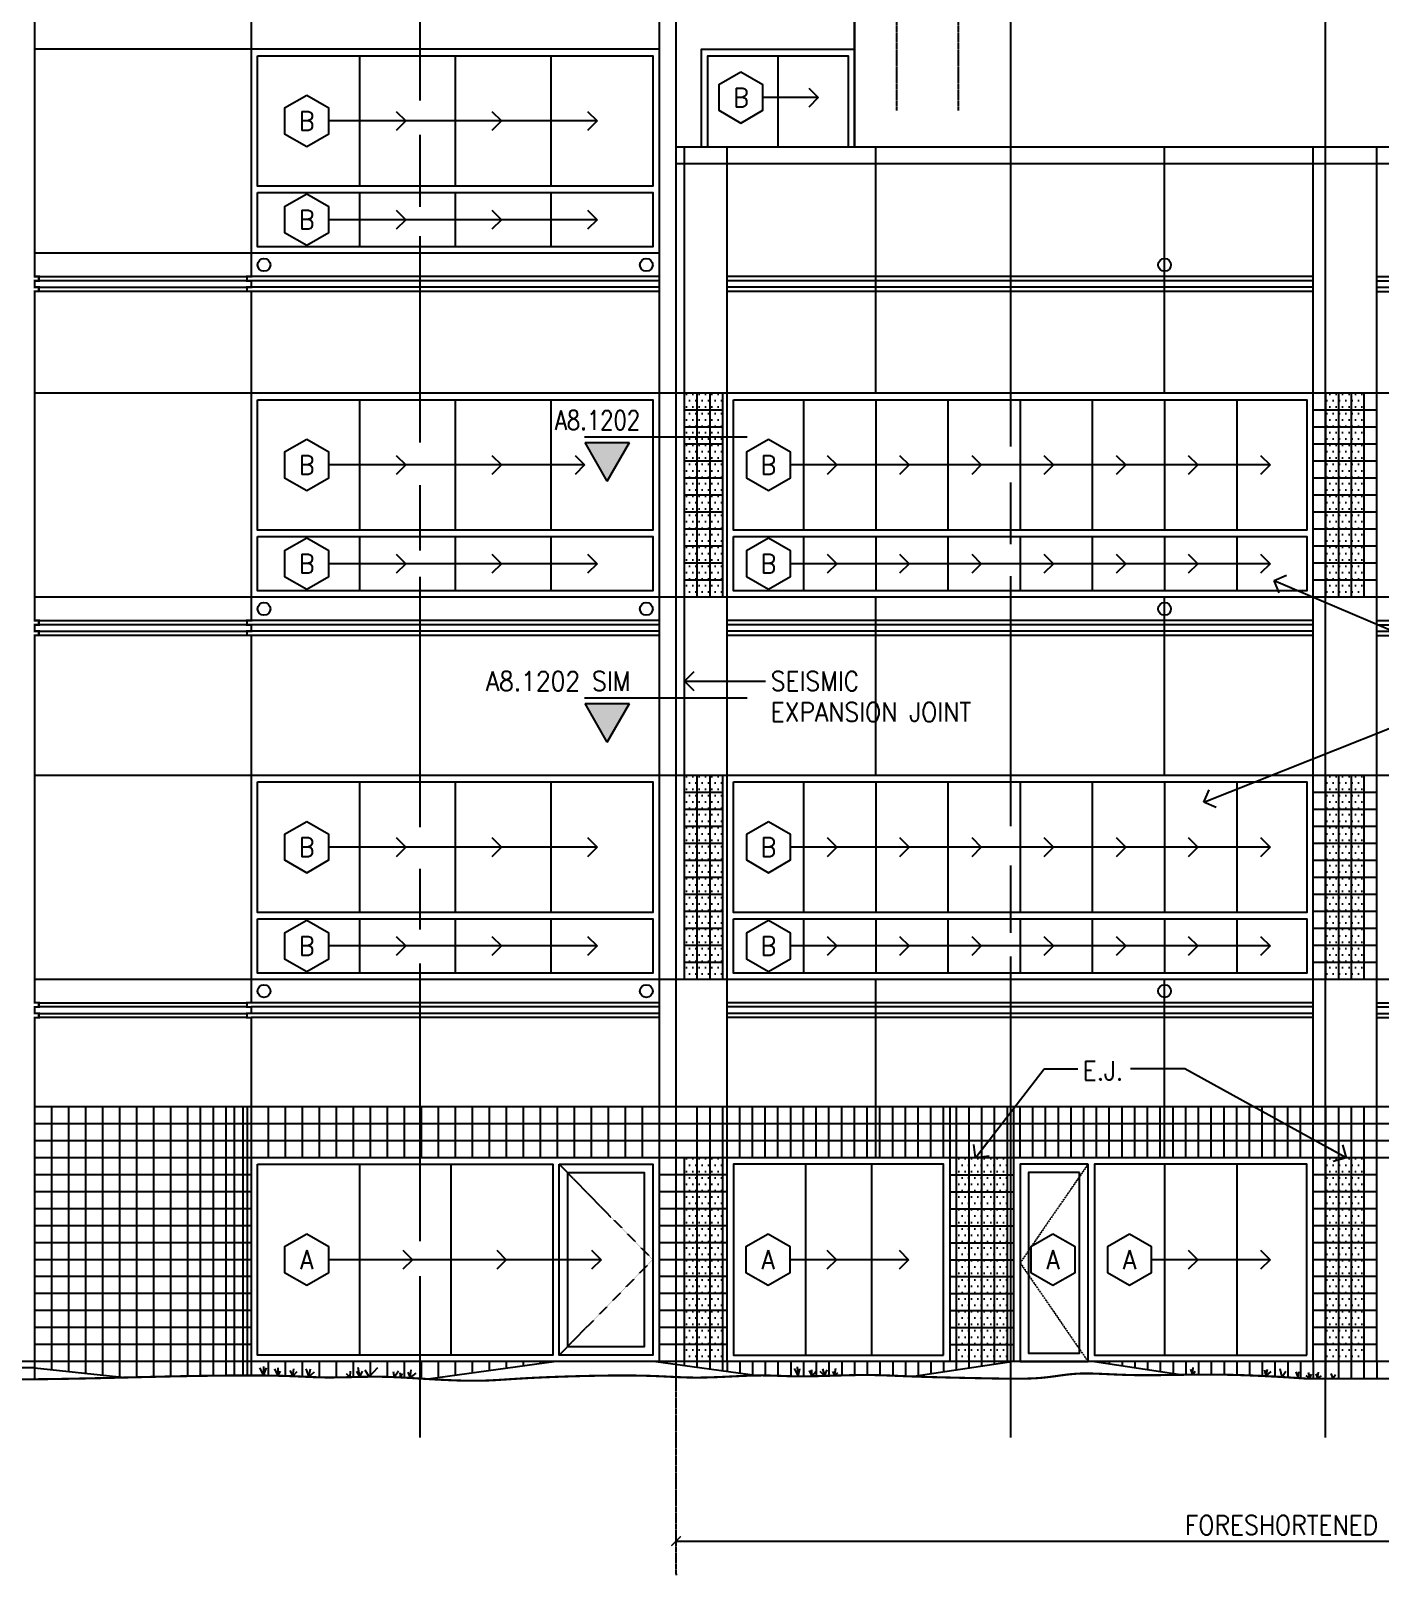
# Model space of a CAD drawing. Header units: inches. Extents: x 52 to 3653, y 87 to 2575.
# Drawn here: x 2549 to 3184, y 1314 to 2042 of the extents above; entities that cross this region are included whole.
import ezdxf
from ezdxf.enums import TextEntityAlignment as Align

# ---------------------------------------------------------------- set-up
doc = ezdxf.new("R2010")
doc.units = ezdxf.units.IN
doc.header["$LTSCALE"] = 0.5
doc.header["$MEASUREMENT"] = 0
doc.linetypes.add('CENTER', pattern=[2, 1.25, -0.25, 0.25, -0.25])
doc.linetypes.add('HIDDEN', pattern=[0.375, 0.25, -0.125])
doc.layers.get('0').update_dxf_attribs({"linetype": 'CONTINUOUS'})
doc.layers.get('DEFPOINTS').update_dxf_attribs({"linetype": 'CONTINUOUS'})
for name, color, linetype in [('A-ANNO-NOTE', 7, 'CONTINUOUS'), ('A-ANNO-NOTE-FINE', 8, 'CONTINUOUS'), ('A-ANNO-SYMB', 7, 'CONTINUOUS'), ('A-DOOR', 3, 'CONTINUOUS'), ('A-DOOR-IDEN', 7, 'CONTINUOUS'), ('A-ELEV', 2, 'CONTINUOUS'), ('A-ELEV-OTLN', 5, 'CONTINUOUS'), ('A-ELEV-PATT', 8, 'CONTINUOUS'), ('A-GLAZ-FULL', 3, 'CONTINUOUS'), ('A-GLAZ-IDEN', 7, 'CONTINUOUS'), ('A-SECT-IDEN', 7, 'CONTINUOUS'), ('S-GRID', 8, 'CENTER')]:
    doc.layers.add(name, color=color, linetype=linetype)
doc.styles.add('NOTE', font='romans.shx', dxfattribs={"width": 0.9})
doc.dimstyles.new('A1-96', dxfattribs={"dimscale": 96, "dimtxt": 0.09375, "dimasz": 0.046875, "dimexe": 0.03125, "dimexo": 0.03125, "dimgap": 0.03125, "dimtad": 1, "dimdec": 4, "dimzin": 3, "dimdsep": 46, "dimlunit": 4, "dimtxsty": 'NOTE', "dimblk1": 'ARCHTICK', "dimblk2": 'ARCHTICK', "dimsah": 1, "dimcen": 0.09375, "dimclrd": 256, "dimclre": 256, "dimclrt": 256, "dimadec": 0, "dimazin": 0, "dimtfac": 1, "dimtdec": 4, "dimtmove": 2, "dimatfit": 3, "dimldrblk": 'ARCHTICK', "dimfxl": 0, "dimtolj": 1, "dimtzin": 1, "dimarcsym": 0})
doc.dimstyles.new('A5-96', dxfattribs={"dimscale": 96, "dimtxt": 0.09375, "dimasz": 0.09375, "dimexe": 0.03125, "dimexo": 0.03125, "dimgap": 0.03125, "dimtad": 1, "dimdec": 4, "dimzin": 3, "dimdsep": 46, "dimlunit": 4, "dimtxsty": 'NOTE', "dimblk1": 'OPEN90', "dimblk2": 'OPEN90', "dimsah": 1, "dimcen": 0.09375, "dimclrd": 256, "dimclre": 256, "dimclrt": 256, "dimadec": 0, "dimazin": 0, "dimtfac": 1, "dimtdec": 4, "dimtmove": 2, "dimatfit": 3, "dimldrblk": 'OPEN90', "dimfxl": 0, "dimtolj": 1, "dimtzin": 1, "dimarcsym": 0})
pattern_1 = [(0, (-59.8408, -214.4242), (1.5, 3), [0, -3])]
pattern_2 = [(0, (-59.8408, -34.4242), (1.5, 3), [0, -3])]

# ---------------------------------------------------------------- blocks, each defined once
blk = doc.blocks.new('SYMB')
blk.add_lwpolyline([(0, 0.125), (-0.1083, 0.0625), (-0.1083, -0.0625), (0, -0.125), (0.1083, -0.0625), (0.1083, 0.0625)], close=True)
at = {"style": 'NOTE', "width": 0.9}
blk.add_attdef('SYMB', text='', height=0.0938, dxfattribs=at).set_placement((0, 0), align=Align.MIDDLE)
blk = doc.blocks.new('_OPEN90')
at = {"color": 0, "linetype": 'ByBlock'}
for p, q in [((0, 0), (-1, 0)), ((-0.5, 0.5), (0, 0)), ((0, 0), (-0.5, -0.5))]:
    blk.add_line(p, q, dxfattribs=at)
blk = doc.blocks.new('SECTIDEN2')
blk.add_hatch(color=256).paths.add_polyline_path([(0, 18.19), (-10.5, 0), (10.5, 0)])
for p, q in [((0, 18.19), (-10.5, 0)), ((0, 18.19), (10.5, 0)), ((10.5, 0), (-10.5, 0))]:
    blk.add_line(p, q)
blk = doc.blocks.new('_ARCHTICK')
at = {"color": 0, "linetype": 'ByBlock', "const_width": 0.15}
blk.add_lwpolyline([(-0.5, -0.5), (0.5, 0.5)], dxfattribs=at)
blk = doc.blocks.new('*D13')
at = {"linetype": 'ByBlock'}
for p, q in [((2912.63, 1532.44), (3543.65, 1532.44)), ((3543.65, 1529.65), (3543.65, 1529.44))]:
    blk.add_line(p, q, dxfattribs=at)
at = {"layer": 'DEFPOINTS', "color": 0, "linetype": 'ByBlock'}
for p in [(2912.63, 1532.44), (3543.65, 1532.65), (3543.65, 1532.44)]:
    blk.add_point(p, dxfattribs=at)
at = {"linetype": 'ByBlock', "xscale": 4.5, "yscale": 4.5, "zscale": 4.5, "rotation": 180}
blk.add_blockref('_ARCHTICK', (2912.63, 1532.44), dxfattribs=at)
at = {"linetype": 'ByBlock', "xscale": 4.5, "yscale": 4.5, "zscale": 4.5}
blk.add_blockref('_ARCHTICK', (3543.65, 1532.44), dxfattribs=at)
at = {"linetype": 'ByBlock', "insert": (3228.14, 1539.94), "char_height": 9, "attachment_point": 5, "style": 'NOTE'}
blk.add_mtext('\\A1;FORESHORTENED ELEVATION', dxfattribs=at)

msp = doc.modelspace()

# ---------------------------------------------------------------- hatches: boundary and pattern name
at = {"layer": 'A-ELEV-PATT'}
h = msp.add_hatch(dxfattribs=at)
h.set_pattern_fill('DOTS', color=256, scale=48, style=0)
h.set_pattern_definition(pattern_2)
h.paths.add_polyline_path([(2868.8052, 1775.005), (2874.8052, 1775.005), (2874.8052, 1871.005), (2868.8052, 1871.005)])
h.paths.add_polyline_path([(2868.8052, 1871.005), (2862.8052, 1871.005), (2862.8052, 1775.005), (2868.8052, 1775.005)])
h.paths.add_polyline_path([(2862.8052, 1871.005), (2856.8052, 1871.005), (2856.8052, 1775.005), (2862.8052, 1775.005)])
h = msp.add_hatch(dxfattribs=at)
h.set_pattern_fill('DOTS', color=256, scale=48, style=0)
h.set_pattern_definition([(0, (-59.8408, 145.5758), (1.5, 3), [0, -3])])
h.paths.add_polyline_path([(3158.8052, 1871.005), (3176.8052, 1871.005), (3176.8052, 1775.005), (3158.8052, 1775.005)])
h = msp.add_hatch(dxfattribs=at)
h.set_pattern_fill('DOTS', color=256, scale=48, style=0)
h.set_pattern_definition(pattern_1)
h.paths.add_polyline_path([(2868.8052, 1595.005), (2874.8052, 1595.005), (2874.8052, 1691.005), (2868.8052, 1691.005)])
h.paths.add_polyline_path([(2868.8052, 1691.005), (2862.8052, 1691.005), (2862.8052, 1595.005), (2868.8052, 1595.005)])
h.paths.add_polyline_path([(2862.8052, 1691.005), (2856.8052, 1691.005), (2856.8052, 1595.005), (2862.8052, 1595.005)])
h = msp.add_hatch(dxfattribs=at)
h.set_pattern_fill('DOTS', color=256, scale=48, style=0)
h.set_pattern_definition(pattern_2)
h.paths.add_polyline_path([(3158.8052, 1691.005), (3176.8052, 1691.005), (3176.8052, 1595.005), (3158.8052, 1595.005)])
h = msp.add_hatch(dxfattribs=at)
h.set_pattern_fill('DOTS', color=256, scale=48, style=0)
h.set_pattern_definition([(0, (-59.8408, -394.4242), (1.5, 3), [0, -3])])
h.paths.add_polyline_path([(2868.8052, 1415.005), (2874.8052, 1415.005), (2874.8052, 1511.005), (2868.8052, 1511.005)])
h.paths.add_polyline_path([(2868.8052, 1511.005), (2862.8052, 1511.005), (2862.8052, 1415.005), (2868.8052, 1415.005)])
h.paths.add_polyline_path([(2862.8052, 1511.005), (2856.8052, 1511.005), (2856.8052, 1415.005), (2862.8052, 1415.005)])
h = msp.add_hatch(dxfattribs=at)
h.set_pattern_fill('DOTS', color=256, scale=48, style=0)
h.set_pattern_definition([(180, (6395.4512, -214.4242), (-1.5, 3), [0, -3])])
h.paths.add_polyline_path([(3008.8052, 1511.005), (2984.8052, 1511.005), (2984.8052, 1415.005), (3008.8052, 1415.005)])
h = msp.add_hatch(dxfattribs=at)
h.set_pattern_fill('DOTS', color=256, scale=48, style=0)
h.set_pattern_definition(pattern_1)
h.paths.add_polyline_path([(3158.8052, 1511.005), (3176.8052, 1511.005), (3176.8052, 1415.005), (3158.8052, 1415.005)])

# ---------------------------------------------------------------- linework, layer by layer
at = {"layer": 'A-ANNO-NOTE-FINE', "linetype": 'CENTER'}
msp.add_line((2852.6969, 1407.74317), (2852.79139, 1314.45289), dxfattribs=at)
at = {"layer": 'A-DOOR', "linetype": 'HIDDEN'}
for p, q in [((2797.8052, 1508.005), (2841.8052, 1463.005)), ((3046.8052, 1508.005), (3014.8052, 1461.505)), ((2841.8052, 1463.005), (2797.8052, 1418.005)), ((3014.8052, 1461.505), (3046.8052, 1415.005))]:
    msp.add_line(p, q, dxfattribs=at)
at = {"layer": 'A-DOOR'}
for points in [[(2797.8052, 1508.005), (2841.8052, 1508.005), (2841.8052, 1418.005), (2797.8052, 1418.005)], [(3046.8052, 1508.005), (3014.8052, 1508.005), (3014.8052, 1415.005), (3046.8052, 1415.005)], [(2801.8052, 1504.005), (2837.8052, 1504.005), (2837.8052, 1422.005), (2801.8052, 1422.005)], [(3042.8052, 1504.005), (3018.8052, 1504.005), (3018.8052, 1419.005), (3042.8052, 1419.005)]]:
    msp.add_lwpolyline(points, close=True, dxfattribs=at)
at = {"layer": 'A-ELEV'}
for p, q in [((2844.8052, 2451.005), (2844.8052, 1415.005)), ((2844.8052, 2033.005), (2550.8052, 2033.005)), ((2856.8052, 1595.005), (2856.8052, 1987.005)), ((2876.8052, 1415.005), (2876.8052, 1987.005)), ((2946.8052, 1871.005), (2946.8052, 1987.005)), ((3082.8052, 1871.005), (3082.8052, 1987.005)), ((3152.8052, 1415.005), (3152.8052, 1987.005)), ((3182.8052, 1415.005), (3182.8052, 1987.005)), ((3483.8052, 1979.005), (2852.8052, 1979.005)), ((2844.8052, 1937.005), (2550.8052, 1937.005)), ((2552.8052, 1926.005), (2650.8052, 1926.005)), ((2650.8052, 1924.005), (2552.8052, 1924.005)), ((2552.8052, 1921.005), (2650.8052, 1921.005)), ((2844.8052, 1926.005), (2652.8052, 1926.005)), ((2844.8052, 1924.005), (2652.8052, 1924.005)), ((2844.8052, 1921.005), (2652.8052, 1921.005)), ((3152.8052, 1926.005), (2876.8052, 1926.005)), ((3152.8052, 1924.005), (2876.8052, 1924.005)), ((3152.8052, 1921.005), (2876.8052, 1921.005)), ((3182.8052, 1926.005), (3458.8052, 1926.005)), ((3182.8052, 1924.005), (3458.8052, 1924.005)), ((3182.8052, 1921.005), (3458.8052, 1921.005)), ((2650.8052, 1919.005), (2552.8052, 1919.005)), ((2844.8052, 1919.005), (2652.8052, 1919.005)), ((3152.8052, 1919.005), (2876.8052, 1919.005)), ((3182.8052, 1919.005), (3458.8052, 1919.005)), ((2852.8052, 1871.005), (2550.8052, 1871.005)), ((3483.8052, 1871.005), (2852.8052, 1871.005)), ((2852.8052, 1775.005), (2550.8052, 1775.005)), ((3483.8052, 1775.005), (2852.8052, 1775.005)), ((2946.8052, 1691.005), (2946.8052, 1775.005)), ((3082.8052, 1691.005), (3082.8052, 1775.005)), ((2552.8052, 1764.005), (2650.8052, 1764.005)), ((2650.8052, 1762.005), (2552.8052, 1762.005)), ((2844.8052, 1764.005), (2652.8052, 1764.005)), ((2844.8052, 1762.005), (2652.8052, 1762.005)), ((3152.8052, 1764.005), (2876.8052, 1764.005)), ((3152.8052, 1762.005), (2876.8052, 1762.005)), ((3182.8052, 1764.005), (3458.8052, 1764.005)), ((3182.8052, 1762.005), (3458.8052, 1762.005)), ((2552.8052, 1759.005), (2650.8052, 1759.005)), ((2650.8052, 1757.005), (2552.8052, 1757.005)), ((2844.8052, 1759.005), (2652.8052, 1759.005)), ((2844.8052, 1757.005), (2652.8052, 1757.005)), ((3152.8052, 1759.005), (2876.8052, 1759.005)), ((3152.8052, 1757.005), (2876.8052, 1757.005)), ((3182.8052, 1759.005), (3458.8052, 1759.005)), ((3182.8052, 1757.005), (3458.8052, 1757.005)), ((2852.8052, 1691.005), (2550.8052, 1691.005)), ((3483.8052, 1691.005), (2852.8052, 1691.005)), ((2852.8052, 1595.005), (2550.8052, 1595.005)), ((3483.8052, 1595.005), (2852.8052, 1595.005)), ((2946.8052, 1511.005), (2946.8052, 1595.005)), ((3082.8052, 1511.005), (3082.8052, 1595.005)), ((2552.8052, 1584.005), (2650.8052, 1584.005)), ((2650.8052, 1582.005), (2552.8052, 1582.005)), ((2552.8052, 1579.005), (2650.8052, 1579.005)), ((2844.8052, 1584.005), (2652.8052, 1584.005)), ((2844.8052, 1582.005), (2652.8052, 1582.005)), ((2844.8052, 1579.005), (2652.8052, 1579.005)), ((3152.8052, 1584.005), (2876.8052, 1584.005)), ((3152.8052, 1582.005), (2876.8052, 1582.005)), ((3152.8052, 1579.005), (2876.8052, 1579.005)), ((3182.8052, 1584.005), (3458.8052, 1584.005)), ((3182.8052, 1582.005), (3458.8052, 1582.005)), ((3182.8052, 1579.005), (3458.8052, 1579.005)), ((2650.8052, 1577.005), (2552.8052, 1577.005)), ((2844.8052, 1577.005), (2652.8052, 1577.005)), ((3152.8052, 1577.005), (2876.8052, 1577.005)), ((3182.8052, 1577.005), (3458.8052, 1577.005)), ((2852.8052, 1535.005), (2550.8052, 1535.005)), ((3483.8052, 1535.005), (2852.8052, 1535.005)), ((2981.8052, 1415.005), (2981.8052, 1535.005)), ((3011.8052, 1415.005), (3011.8052, 1535.005)), ((2852.8052, 1511.005), (2550.8052, 1511.005)), ((3483.8052, 1511.005), (2852.8052, 1511.005)), ((2981.8052, 1415.005), (2981.8052, 1511.005)), ((3011.8052, 1415.005), (3011.8052, 1511.005)), ((3483.8052, 1415.005), (1744.8052, 1415.005)), ((2550.8052, 1412.005), (2428.8052, 1412.005)), ((2550.8052, 1412.005), (2593.39651, 1407.50875)), ((2796.37144, 1415.005), (2736.07399, 1406.78478)), ((2843.23897, 1415.005), (2891.15089, 1408.47327)), ((3011.8052, 1415.005), (2964.82366, 1407.97657)), ((3049.8052, 1415.005), (3091.33084, 1408.79278))]:
    msp.add_line(p, q, dxfattribs=at)
msp.add_lwpolyline([(2852.8052, 1987.005), (2852.8052, 2081.005)], dxfattribs=at)
for centre in [(2658.8052, 1931.505), (2838.8052, 1931.505), (3082.8052, 1931.505), (2658.8052, 1769.505), (2838.8052, 1769.505), (3082.8052, 1769.505), (2658.8052, 1589.505), (2838.8052, 1589.505), (3082.8052, 1589.505)]:
    msp.add_circle(centre, 3, dxfattribs=at)
at = {"layer": 'A-ELEV-OTLN', "const_width": 1}
for points in [[(2550.8052, 1406.68631), (2550.8052, 1577.005), (2552.8052, 1577.005), (2552.8052, 1579.005), (2550.8052, 1579.005), (2550.8052, 1582.005), (2552.8052, 1582.005), (2552.8052, 1584.005), (2550.8052, 1584.005), (2550.8052, 1757.005), (2552.8052, 1757.005), (2552.8052, 1759.005), (2550.8052, 1759.005), (2550.8052, 1762.005), (2552.8052, 1762.005), (2552.8052, 1764.005), (2550.8052, 1764.005), (2550.8052, 1919.005), (2552.8052, 1919.005), (2552.8052, 1921.005), (2550.8052, 1921.005), (2550.8052, 1924.005), (2552.8052, 1924.005), (2552.8052, 1926.005), (2550.8052, 1926.005), (2550.8052, 2081.005)], [(2652.8052, 2081.005), (2652.8052, 1926.005), (2650.8052, 1926.005), (2650.8052, 1924.005), (2652.8052, 1924.005), (2652.8052, 1921.005), (2650.8052, 1921.005), (2650.8052, 1919.005), (2652.8052, 1919.005), (2652.8052, 1764.005), (2650.8052, 1764.005), (2650.8052, 1762.005), (2652.8052, 1762.005), (2652.8052, 1759.005), (2650.8052, 1759.005), (2650.8052, 1757.005), (2652.8052, 1757.005), (2652.8052, 1584.005), (2650.8052, 1584.005), (2650.8052, 1582.005), (2652.8052, 1582.005), (2652.8052, 1579.005), (2650.8052, 1579.005), (2650.8052, 1577.005), (2652.8052, 1577.005), (2652.8052, 1408.47767)], [(2936.8052, 2081.005), (2936.8052, 1987.005)], [(3483.8052, 1987.005), (2852.8052, 1987.005), (2852.8052, 1407.73856)], [(2544.42776, 1406.6216), (2554.92512, 1406.72811), (2565.18647, 1406.88632), (2575.17735, 1407.08197), (2584.86325, 1407.3008), (2594.2097, 1407.52857), (2603.18221, 1407.75101), (2611.74629, 1407.95387), (2619.87098, 1408.1253), (2627.53933, 1408.26297), (2634.73793, 1408.367), (2641.45335, 1408.43746), (2647.67219, 1408.47444), (2653.38101, 1408.47803), (2658.56641, 1408.44832), (2663.21495, 1408.38541), (2667.32969, 1408.29101), (2670.97951, 1408.17342), (2674.24978, 1408.04259), (2677.22586, 1407.90845), (2679.9931, 1407.78092), (2682.63685, 1407.66997), (2685.24249, 1407.5855), (2687.89536, 1407.53748), (2690.66149, 1407.53237), (2693.52955, 1407.56287), (2696.46888, 1407.61821), (2699.44882, 1407.68763), (2702.43871, 1407.76036), (2705.40787, 1407.82564), (2708.32566, 1407.8727), (2711.1614, 1407.89078), (2713.89563, 1407.8716), (2716.55361, 1407.81681), (2719.17181, 1407.73055), (2721.7867, 1407.61697), (2724.43474, 1407.4802), (2727.15239, 1407.32439), (2729.97612, 1407.15367), (2732.94239, 1406.97219), (2736.07399, 1406.78478), (2739.33901, 1406.59902), (2742.69188, 1406.42319), (2746.08701, 1406.26559), (2749.47882, 1406.13448), (2752.82174, 1406.03815), (2756.07019, 1405.98488), (2759.17858, 1405.98295), (2762.1262, 1406.03788), (2764.99178, 1406.14414), (2767.8789, 1406.29347), (2770.89116, 1406.47758), (2774.13215, 1406.68818), (2777.70545, 1406.917), (2781.71466, 1407.15575), (2786.26337, 1407.39616), (2791.41235, 1407.63009), (2797.0511, 1407.84994), (2803.02632, 1408.04825), (2809.18468, 1408.21759), (2815.37287, 1408.35049), (2821.43759, 1408.43951), (2827.22551, 1408.47718), (2832.58333, 1408.45607), (2837.39886, 1408.37299), (2841.72448, 1408.24192), (2845.65369, 1408.08109), (2849.28, 1407.90876), (2852.6969, 1407.74317), (2855.99791, 1407.60258), (2859.27653, 1407.50522), (2862.62626, 1407.46934), (2866.11595, 1407.5071), (2869.71585, 1407.60632), (2873.37153, 1407.74871), (2877.02859, 1407.91601), (2880.63262, 1408.08993), (2884.12919, 1408.2522), (2887.4639, 1408.38454), (2890.58232, 1408.46867), (2893.4507, 1408.49186), (2896.11786, 1408.4635), (2898.65326, 1408.39854), (2901.12639, 1408.31189), (2903.60671, 1408.2185), (2906.16369, 1408.13331), (2908.86682, 1408.07124), (2911.78555, 1408.04723), (2914.96714, 1408.07166), (2918.37001, 1408.13666), (2921.93033, 1408.22981), (2925.5843, 1408.3387), (2929.2681, 1408.45091), (2932.91792, 1408.554), (2936.46995, 1408.63556), (2939.86039, 1408.68318), (2943.04751, 1408.68759), (2946.078, 1408.65226), (2949.02065, 1408.58381), (2951.94424, 1408.48886), (2954.91755, 1408.37404), (2958.00937, 1408.24597), (2961.28848, 1408.11127), (2964.82366, 1407.97657), (2968.66064, 1407.8474), (2972.75286, 1407.72485), (2977.03072, 1407.60892), (2981.42459, 1407.49961), (2985.86488, 1407.39693), (2990.28196, 1407.30088), (2994.60622, 1407.21145), (2998.76806, 1407.12864), (3002.71111, 1407.0537), (3006.43207, 1406.99284), (3009.94087, 1406.95351), (3013.24747, 1406.94316), (3016.3618, 1406.96924), (3019.29381, 1407.03921), (3022.05345, 1407.16052), (3024.65066, 1407.34063), (3027.1005, 1407.58228), (3029.43846, 1407.86948), (3031.70515, 1408.18152), (3033.94117, 1408.4977), (3036.18714, 1408.79731), (3038.48366, 1409.05967), (3040.87135, 1409.26406), (3043.39079, 1409.38979), (3046.07682, 1409.42305), (3048.94101, 1409.37764), (3051.98918, 1409.27428), (3055.22713, 1409.13364), (3058.66066, 1408.97645), (3062.29557, 1408.8234), (3066.13765, 1408.69519), (3070.19272, 1408.61252), (3074.46273, 1408.58983), (3078.9343, 1408.61645), (3083.5902, 1408.67546), (3088.41319, 1408.74994), (3093.38606, 1408.82295), (3098.49157, 1408.87757), (3103.7125, 1408.89688), (3109.03162, 1408.86395), (3114.42443, 1408.76636), (3119.83732, 1408.60983), (3125.20941, 1408.40457), (3130.47981, 1408.16079), (3135.58763, 1407.88873), (3140.47201, 1407.5986), (3145.07204, 1407.30061), (3149.32686, 1407.005)], [(3509.57464, 1407.005), (3149.32686, 1407.005)]]:
    msp.add_lwpolyline(points, dxfattribs=at)
at = {"layer": 'A-ELEV-PATT'}
for p, q in [((2862.8052, 1775.005), (2862.8052, 1871.005)), ((2868.8052, 1775.005), (2868.8052, 1871.005)), ((2874.8052, 1775.005), (2874.8052, 1871.005)), ((3158.8052, 1775.005), (3158.8052, 1871.005)), ((3164.8052, 1775.005), (3164.8052, 1871.005)), ((3170.8052, 1775.005), (3170.8052, 1871.005)), ((3176.8052, 1775.005), (3176.8052, 1871.005)), ((2874.8052, 1863.005), (2856.8052, 1863.005)), ((3182.8052, 1863.005), (3152.8052, 1863.005)), ((2874.8052, 1855.005), (2856.8052, 1855.005)), ((3182.8052, 1855.005), (3152.8052, 1855.005)), ((2874.8052, 1847.005), (2856.8052, 1847.005)), ((3182.8052, 1847.005), (3152.8052, 1847.005)), ((2874.8052, 1839.005), (2856.8052, 1839.005)), ((3182.8052, 1839.005), (3152.8052, 1839.005)), ((2874.8052, 1831.005), (2856.8052, 1831.005)), ((3182.8052, 1831.005), (3152.8052, 1831.005)), ((2874.8052, 1823.005), (2856.8052, 1823.005)), ((3182.8052, 1823.005), (3152.8052, 1823.005)), ((2874.8052, 1815.005), (2856.8052, 1815.005)), ((3182.8052, 1815.005), (3152.8052, 1815.005)), ((2874.8052, 1807.005), (2856.8052, 1807.005)), ((3182.8052, 1807.005), (3152.8052, 1807.005)), ((2874.8052, 1799.005), (2856.8052, 1799.005)), ((3182.8052, 1799.005), (3152.8052, 1799.005)), ((2874.8052, 1791.005), (2856.8052, 1791.005)), ((3182.8052, 1791.005), (3152.8052, 1791.005)), ((2874.8052, 1783.005), (2856.8052, 1783.005)), ((3182.8052, 1783.005), (3152.8052, 1783.005)), ((2862.8052, 1595.005), (2862.8052, 1691.005)), ((2868.8052, 1595.005), (2868.8052, 1691.005)), ((2874.8052, 1595.005), (2874.8052, 1691.005)), ((3158.8052, 1595.005), (3158.8052, 1691.005)), ((3164.8052, 1595.005), (3164.8052, 1691.005)), ((3170.8052, 1595.005), (3170.8052, 1691.005)), ((3176.8052, 1595.005), (3176.8052, 1691.005)), ((2874.8052, 1683.005), (2856.8052, 1683.005)), ((3182.8052, 1683.005), (3152.8052, 1683.005)), ((2874.8052, 1675.005), (2856.8052, 1675.005)), ((3182.8052, 1675.005), (3152.8052, 1675.005)), ((2874.8052, 1667.005), (2856.8052, 1667.005)), ((3182.8052, 1667.005), (3152.8052, 1667.005)), ((2874.8052, 1659.005), (2856.8052, 1659.005)), ((3182.8052, 1659.005), (3152.8052, 1659.005)), ((2874.8052, 1651.005), (2856.8052, 1651.005)), ((3182.8052, 1651.005), (3152.8052, 1651.005)), ((2874.8052, 1643.005), (2856.8052, 1643.005)), ((3182.8052, 1643.005), (3152.8052, 1643.005)), ((2874.8052, 1635.005), (2856.8052, 1635.005)), ((3182.8052, 1635.005), (3152.8052, 1635.005)), ((2874.8052, 1627.005), (2856.8052, 1627.005)), ((3182.8052, 1627.005), (3152.8052, 1627.005)), ((2874.8052, 1619.005), (2856.8052, 1619.005)), ((3182.8052, 1619.005), (3152.8052, 1619.005)), ((2874.8052, 1611.005), (2856.8052, 1611.005)), ((3182.8052, 1611.005), (3152.8052, 1611.005)), ((2874.8052, 1603.005), (2856.8052, 1603.005)), ((3182.8052, 1603.005), (3152.8052, 1603.005)), ((2558.8052, 1535.005), (2558.8052, 1411.16046)), ((2566.8052, 1535.005), (2566.8052, 1410.31592)), ((2574.8052, 1535.005), (2574.8052, 1409.47138)), ((2582.8052, 1535.005), (2582.8052, 1408.62685)), ((2590.8052, 1535.005), (2590.8052, 1407.78231)), ((2598.8052, 1535.005), (2598.8052, 1407.6425)), ((2606.8052, 1535.005), (2606.8052, 1407.83683)), ((2614.8052, 1535.005), (2614.8052, 1408.01841)), ((2622.8052, 1535.005), (2622.8052, 1408.17798)), ((2628.8052, 1535.005), (2628.8052, 1408.28127)), ((2634.8052, 1535.005), (2634.8052, 1408.3677)), ((2640.8052, 1535.005), (2640.8052, 1408.43066)), ((2644.8052, 1535.005), (2644.8052, 1408.45739)), ((2648.8052, 1535.005), (2648.8052, 1408.47515)), ((2650.8052, 1535.005), (2650.8052, 1408.47641)), ((2660.8052, 1535.005), (2660.8052, 1511.005)), ((2668.8052, 1535.005), (2668.8052, 1511.005)), ((2676.8052, 1535.005), (2676.8052, 1511.005)), ((2684.8052, 1535.005), (2684.8052, 1511.005)), ((2692.8052, 1535.005), (2692.8052, 1511.005)), ((2700.8052, 1535.005), (2700.8052, 1511.005)), ((2708.8052, 1535.005), (2708.8052, 1511.005)), ((2716.8052, 1535.005), (2716.8052, 1511.005)), ((2724.8052, 1535.005), (2724.8052, 1511.005)), ((2732.8052, 1535.005), (2732.8052, 1511.005)), ((2740.8052, 1535.005), (2740.8052, 1511.005)), ((2748.8052, 1535.005), (2748.8052, 1511.005)), ((2756.8052, 1535.005), (2756.8052, 1511.005)), ((2764.8052, 1535.005), (2764.8052, 1511.005)), ((2772.8052, 1535.005), (2772.8052, 1511.005)), ((2780.8052, 1535.005), (2780.8052, 1511.005)), ((2788.8052, 1535.005), (2788.8052, 1511.005)), ((2796.8052, 1535.005), (2796.8052, 1511.005)), ((2804.8052, 1535.005), (2804.8052, 1511.005)), ((2812.8052, 1535.005), (2812.8052, 1511.005)), ((2820.8052, 1535.005), (2820.8052, 1511.005)), ((2828.8052, 1535.005), (2828.8052, 1511.005)), ((2836.8052, 1535.005), (2836.8052, 1511.005)), ((2862.8052, 1412.33757), (2862.8052, 1535.005)), ((2868.8052, 1411.51961), (2868.8052, 1535.005)), ((2874.8052, 1410.70164), (2874.8052, 1535.005)), ((2882.8052, 1511.005), (2882.8052, 1535.005)), ((2888.8052, 1511.005), (2888.8052, 1535.005)), ((2894.8052, 1511.005), (2894.8052, 1535.005)), ((2900.8052, 1511.005), (2900.8052, 1535.005)), ((2906.8052, 1511.005), (2906.8052, 1535.005)), ((2912.8052, 1511.005), (2912.8052, 1535.005)), ((2918.8052, 1511.005), (2918.8052, 1535.005)), ((2924.8052, 1511.005), (2924.8052, 1535.005)), ((2930.8052, 1511.005), (2930.8052, 1535.005)), ((2936.8052, 1511.005), (2936.8052, 1535.005)), ((2942.8052, 1511.005), (2942.8052, 1535.005)), ((2948.8052, 1511.005), (2948.8052, 1535.005)), ((2954.8052, 1511.005), (2954.8052, 1535.005)), ((2960.8052, 1511.005), (2960.8052, 1535.005)), ((2966.8052, 1511.005), (2966.8052, 1535.005)), ((2972.8052, 1511.005), (2972.8052, 1535.005)), ((2978.8052, 1511.005), (2978.8052, 1535.005)), ((2984.8052, 1410.96581), (2984.8052, 1535.005)), ((2990.8052, 1411.8634), (2990.8052, 1535.005)), ((2996.8052, 1412.761), (2996.8052, 1535.005)), ((3002.8052, 1413.6586), (3002.8052, 1535.005)), ((3008.8052, 1414.5562), (3008.8052, 1535.005)), ((3014.8052, 1511.005), (3014.8052, 1535.005)), ((3020.8052, 1511.005), (3020.8052, 1535.005)), ((3026.8052, 1511.005), (3026.8052, 1535.005)), ((3032.8052, 1511.005), (3032.8052, 1535.005)), ((3038.8052, 1511.005), (3038.8052, 1535.005)), ((3044.8052, 1511.005), (3044.8052, 1535.005)), ((3050.8052, 1511.005), (3050.8052, 1535.005)), ((3056.8052, 1511.005), (3056.8052, 1535.005)), ((3062.8052, 1511.005), (3062.8052, 1535.005)), ((3068.8052, 1511.005), (3068.8052, 1535.005)), ((3074.8052, 1511.005), (3074.8052, 1535.005)), ((3080.8052, 1511.005), (3080.8052, 1535.005)), ((3086.8052, 1511.005), (3086.8052, 1535.005)), ((3092.8052, 1511.005), (3092.8052, 1535.005)), ((3098.8052, 1511.005), (3098.8052, 1535.005)), ((3104.8052, 1511.005), (3104.8052, 1535.005)), ((3110.8052, 1511.005), (3110.8052, 1535.005)), ((3116.8052, 1511.005), (3116.8052, 1535.005)), ((3122.8052, 1511.005), (3122.8052, 1535.005)), ((3128.8052, 1511.005), (3128.8052, 1535.005)), ((3134.8052, 1511.005), (3134.8052, 1535.005)), ((3140.8052, 1511.005), (3140.8052, 1535.005)), ((3146.8052, 1511.005), (3146.8052, 1535.005)), ((3158.8052, 1407.005), (3158.8052, 1535.005)), ((3164.8052, 1407.005), (3164.8052, 1535.005)), ((3170.8052, 1407.005), (3170.8052, 1535.005)), ((3176.8052, 1407.005), (3176.8052, 1535.005)), ((3483.8052, 1527.005), (2550.8052, 1527.005)), ((3483.8052, 1519.005), (2550.8052, 1519.005)), ((2856.8052, 1413.15554), (2856.8052, 1511.005)), ((2652.8052, 1503.005), (2550.8052, 1503.005)), ((2876.8052, 1503.005), (2844.8052, 1503.005)), ((2981.8052, 1503.005), (3011.8052, 1503.005)), ((3182.8052, 1503.005), (3152.8052, 1503.005)), ((2652.8052, 1495.005), (2550.8052, 1495.005)), ((2876.8052, 1495.005), (2844.8052, 1495.005)), ((2981.8052, 1495.005), (3011.8052, 1495.005)), ((3182.8052, 1495.005), (3152.8052, 1495.005)), ((2652.8052, 1487.005), (2550.8052, 1487.005)), ((2876.8052, 1487.005), (2844.8052, 1487.005)), ((2981.8052, 1487.005), (3011.8052, 1487.005)), ((3182.8052, 1487.005), (3152.8052, 1487.005)), ((2652.8052, 1479.005), (2550.8052, 1479.005)), ((2876.8052, 1479.005), (2844.8052, 1479.005)), ((2981.8052, 1479.005), (3011.8052, 1479.005)), ((3182.8052, 1479.005), (3152.8052, 1479.005)), ((2652.8052, 1471.005), (2550.8052, 1471.005)), ((2876.8052, 1471.005), (2844.8052, 1471.005)), ((2981.8052, 1471.005), (3011.8052, 1471.005)), ((3182.8052, 1471.005), (3152.8052, 1471.005)), ((2652.8052, 1463.005), (2550.8052, 1463.005)), ((2876.8052, 1463.005), (2844.8052, 1463.005)), ((2981.8052, 1463.005), (3011.8052, 1463.005)), ((3182.8052, 1463.005), (3152.8052, 1463.005)), ((2652.8052, 1455.005), (2550.8052, 1455.005)), ((2876.8052, 1455.005), (2844.8052, 1455.005)), ((2981.8052, 1455.005), (3011.8052, 1455.005)), ((3182.8052, 1455.005), (3152.8052, 1455.005)), ((2652.8052, 1447.005), (2550.8052, 1447.005)), ((2876.8052, 1447.005), (2844.8052, 1447.005)), ((2981.8052, 1447.005), (3011.8052, 1447.005)), ((3182.8052, 1447.005), (3152.8052, 1447.005)), ((2652.8052, 1439.005), (2550.8052, 1439.005)), ((2876.8052, 1439.005), (2844.8052, 1439.005)), ((2981.8052, 1439.005), (3011.8052, 1439.005)), ((3182.8052, 1439.005), (3152.8052, 1439.005)), ((2652.8052, 1431.005), (2550.8052, 1431.005)), ((2876.8052, 1431.005), (2844.8052, 1431.005)), ((2981.8052, 1431.005), (3011.8052, 1431.005)), ((3182.8052, 1431.005), (3152.8052, 1431.005)), ((2652.8052, 1423.005), (2550.8052, 1423.005)), ((2876.8052, 1423.005), (2844.8052, 1423.005)), ((2981.8052, 1423.005), (3011.8052, 1423.005)), ((3182.8052, 1423.005), (3152.8052, 1423.005)), ((2656.68842, 1411.99206), (2658.56641, 1408.44832)), ((2658.56641, 1408.44832), (2658.78072, 1412.64087)), ((2658.56641, 1408.44832), (2660.00724, 1411.99206)), ((2660.8052, 1415.005), (2660.8052, 1408.41802)), ((2663.75896, 1411.63161), (2665.27232, 1408.33821)), ((2665.27232, 1408.33821), (2665.41837, 1412.13624)), ((2668.8052, 1415.005), (2668.8052, 1408.24347)), ((2672.45491, 1408.1144), (2672.92179, 1411.63161)), ((2676.8052, 1415.005), (2676.8052, 1407.92741)), ((2678.54106, 1411.67486), (2679.9931, 1407.78092)), ((2679.9931, 1407.78092), (2680.64708, 1411.67486)), ((2684.8052, 1415.005), (2684.8052, 1407.59968)), ((2692.8052, 1415.005), (2692.8052, 1407.55517)), ((2700.8052, 1415.005), (2700.8052, 1407.72063)), ((2703.92329, 1407.793), (2703.21147, 1412.17589)), ((2706.22004, 1411.07363), (2708.32566, 1407.8727)), ((2708.32566, 1407.8727), (2712.4378, 1412.17589)), ((2708.8052, 1415.005), (2708.8052, 1407.87576)), ((2716.8052, 1415.005), (2716.8052, 1407.80852)), ((2724.8052, 1415.005), (2724.8052, 1407.45896)), ((2727.68954, 1407.29192), (2728.12897, 1411.08602)), ((2732.8052, 1415.005), (2732.8052, 1406.98059)), ((2740.8052, 1415.005), (2740.8052, 1407.42977)), ((2748.8052, 1415.005), (2748.8052, 1408.5204)), ((2756.8052, 1415.005), (2756.8052, 1409.61102)), ((2764.8052, 1415.005), (2764.8052, 1410.70164)), ((2772.8052, 1415.005), (2772.8052, 1411.79226)), ((2780.8052, 1415.005), (2780.8052, 1412.88289)), ((2788.8052, 1415.005), (2788.8052, 1413.97351)), ((2876.8052, 1415.005), (2876.8052, 1410.42899)), ((2882.8052, 1415.005), (2882.8052, 1409.61102)), ((2888.8052, 1415.005), (2888.8052, 1408.79305)), ((2894.8052, 1415.005), (2894.8052, 1408.47746)), ((2900.8052, 1415.005), (2900.8052, 1408.32314)), ((2906.8052, 1415.005), (2906.8052, 1408.11858)), ((2908.47802, 1411.82565), (2910.32618, 1408.05923)), ((2910.32618, 1408.05923), (2910.02876, 1412.52996)), ((2910.32618, 1408.05923), (2911.15655, 1411.75522)), ((2912.8052, 1415.005), (2912.8052, 1408.05506)), ((2916.66857, 1408.10416), (2916.72507, 1411.05091)), ((2918.8052, 1415.005), (2918.8052, 1408.14804)), ((2921.72969, 1411.54393), (2922.67067, 1408.25188)), ((2922.67067, 1408.25188), (2923.98528, 1411.19177)), ((2924.8052, 1415.005), (2924.8052, 1408.31549)), ((2927.4262, 1408.3948), (2928.00307, 1411.96652)), ((2930.8052, 1415.005), (2930.8052, 1408.49432)), ((2936.8052, 1415.005), (2936.8052, 1408.64027)), ((2942.8052, 1415.005), (2942.8052, 1408.68726)), ((2948.8052, 1415.005), (2948.8052, 1408.58882)), ((2954.8052, 1415.005), (2954.8052, 1408.37838)), ((2960.8052, 1415.005), (2960.8052, 1408.13112)), ((2966.8052, 1415.005), (2966.8052, 1408.27301)), ((2972.8052, 1415.005), (2972.8052, 1409.17061)), ((2978.8052, 1415.005), (2978.8052, 1410.06821)), ((3056.8052, 1415.005), (3056.8052, 1413.9578)), ((3062.8052, 1415.005), (3062.8052, 1413.0602)), ((3068.8052, 1415.005), (3068.8052, 1412.1626)), ((3074.8052, 1415.005), (3074.8052, 1411.26501)), ((3080.8052, 1415.005), (3080.8052, 1410.36741)), ((3086.8052, 1415.005), (3086.8052, 1409.46981)), ((3092.8052, 1415.005), (3092.8052, 1408.81442)), ((3095.04136, 1411.48478), (3095.93881, 1408.85026)), ((3095.93881, 1408.85026), (3096.25092, 1412.22853)), ((3098.8052, 1415.005), (3098.8052, 1408.87873)), ((3104.8052, 1415.005), (3104.8052, 1408.89012)), ((3110.8052, 1415.005), (3110.8052, 1408.83185)), ((3116.8052, 1415.005), (3116.8052, 1408.69751)), ((3122.8052, 1415.005), (3122.8052, 1408.49643)), ((3128.8052, 1415.005), (3128.8052, 1408.23825)), ((3129.89103, 1411.05981), (3130.47981, 1408.16079)), ((3130.47981, 1408.16079), (3131.3533, 1411.50938)), ((3134.8052, 1415.005), (3134.8052, 1407.9304)), ((3137.03366, 1411.67797), (3138.0587, 1407.74195)), ((3140.8052, 1415.005), (3140.8052, 1407.57701)), ((3146.8052, 1415.005), (3146.8052, 1407.1802)), ((3152.8052, 1415.005), (3152.8052, 1407.005)), ((3182.8052, 1415.005), (3182.8052, 1407.005)), ((2665.27232, 1408.33821), (2666.64488, 1410.47816)), ((2670.97379, 1410.76652), (2672.45491, 1408.1144)), ((2672.45491, 1408.1144), (2674.36476, 1410.40608)), ((2679.9931, 1407.78092), (2682.55251, 1410.17178)), ((2697.49515, 1409.47033), (2699.44882, 1407.68763)), ((2699.44882, 1407.68763), (2699.50088, 1410.47239)), ((2702.40917, 1410.47239), (2703.92329, 1407.793)), ((2703.92329, 1407.793), (2705.1169, 1410.47239)), ((2719.63753, 1410.37897), (2720.13704, 1407.67553)), ((2720.13704, 1407.67553), (2722.17663, 1410.58693)), ((2722.71777, 1409.7551), (2723.11072, 1407.54859)), ((2723.11072, 1407.54859), (2723.9665, 1409.38078)), ((2726.54723, 1410.04624), (2727.68954, 1407.29192)), ((2727.68954, 1407.29192), (2730.45996, 1409.50555)), ((2915.52678, 1410.76919), (2916.66857, 1408.10416)), ((2916.66857, 1408.10416), (2918.8052, 1410.48747)), ((2922.67067, 1408.25188), (2920.60189, 1410.3466)), ((2926.52284, 1410.41703), (2927.4262, 1408.3948)), ((2927.4262, 1408.3948), (2928.91941, 1409.85358)), ((3095.93881, 1408.85026), (3097.22787, 1410.50861)), ((3130.47981, 1408.16079), (3133.04053, 1410.38546)), ((3138.0587, 1407.74195), (3139.84571, 1410.44165)), ((3144.56998, 1410.21687), (3145.65725, 1407.25995)), ((3145.65725, 1407.25995), (3145.976, 1410.16067)), ((3151.20645, 1407.005), (3149.46297, 1408.47479)), ((3150.36282, 1409.8235), (3151.20645, 1407.005)), ((3151.20645, 1407.005), (3151.99382, 1409.14914)), ((3154.07474, 1409.20534), (3154.86213, 1407.005)), ((3154.86213, 1407.005), (3155.25581, 1409.99208)), ((3154.86213, 1407.005), (3156.71808, 1408.3624)), ((3161.16113, 1409.37393), (3162.00476, 1407.005)), ((3162.00476, 1407.005), (3163.2983, 1408.86816))]:
    msp.add_line(p, q, dxfattribs=at)
at = {"layer": 'A-GLAZ-FULL'}
for p, q in [((2703.8052, 2030.005), (2703.8052, 1968.505)), ((2748.8052, 2030.005), (2748.8052, 1968.505)), ((2793.8052, 2030.005), (2793.8052, 1968.505)), ((2900.8052, 2030.005), (2900.8052, 1987.005)), ((2703.8052, 1965.505), (2703.8052, 1940.005)), ((2748.8052, 1965.505), (2748.8052, 1940.005)), ((2793.8052, 1965.505), (2793.8052, 1940.005)), ((2703.8052, 1868.005), (2703.8052, 1806.505)), ((2748.8052, 1868.005), (2748.8052, 1806.505)), ((2793.8052, 1868.005), (2793.8052, 1806.505)), ((2912.8052, 1868.005), (2912.8052, 1806.505)), ((2946.8052, 1868.005), (2946.8052, 1806.505)), ((2980.8052, 1868.005), (2980.8052, 1806.505)), ((3014.8052, 1868.005), (3014.8052, 1806.505)), ((3048.8052, 1868.005), (3048.8052, 1806.505)), ((3082.8052, 1868.005), (3082.8052, 1806.505)), ((3116.8052, 1868.005), (3116.8052, 1806.505)), ((2703.8052, 1803.505), (2703.8052, 1778.005)), ((2748.8052, 1803.505), (2748.8052, 1778.005)), ((2793.8052, 1803.505), (2793.8052, 1778.005)), ((2912.8052, 1803.505), (2912.8052, 1778.005)), ((2946.8052, 1803.505), (2946.8052, 1778.005)), ((2980.8052, 1803.505), (2980.8052, 1778.005)), ((3014.8052, 1803.505), (3014.8052, 1778.005)), ((3048.8052, 1803.505), (3048.8052, 1778.005)), ((3082.8052, 1803.505), (3082.8052, 1778.005)), ((3116.8052, 1803.505), (3116.8052, 1778.005)), ((2703.8052, 1688.005), (2703.8052, 1626.505)), ((2748.8052, 1688.005), (2748.8052, 1626.505)), ((2793.8052, 1688.005), (2793.8052, 1626.505)), ((2912.8052, 1688.005), (2912.8052, 1626.505)), ((2946.8052, 1688.005), (2946.8052, 1626.505)), ((2980.8052, 1688.005), (2980.8052, 1626.505)), ((3014.8052, 1688.005), (3014.8052, 1626.505)), ((3048.8052, 1688.005), (3048.8052, 1626.505)), ((3082.8052, 1688.005), (3082.8052, 1626.505)), ((3116.8052, 1688.005), (3116.8052, 1626.505)), ((2703.8052, 1623.505), (2703.8052, 1598.005)), ((2748.8052, 1623.505), (2748.8052, 1598.005)), ((2793.8052, 1623.505), (2793.8052, 1598.005)), ((2912.8052, 1623.505), (2912.8052, 1598.005)), ((2946.8052, 1623.505), (2946.8052, 1598.005)), ((2980.8052, 1623.505), (2980.8052, 1598.005)), ((3014.8052, 1623.505), (3014.8052, 1598.005)), ((3048.8052, 1623.505), (3048.8052, 1598.005)), ((3082.8052, 1623.505), (3082.8052, 1598.005)), ((3116.8052, 1623.505), (3116.8052, 1598.005)), ((2703.8052, 1508.005), (2703.8052, 1418.005)), ((2746.8052, 1508.005), (2746.8052, 1418.005)), ((2913.8052, 1508.005), (2913.8052, 1418.005)), ((2944.8052, 1508.005), (2944.8052, 1418.005)), ((3082.8052, 1508.005), (3082.8052, 1418.005)), ((3116.8052, 1508.005), (3116.8052, 1418.005))]:
    msp.add_line(p, q, dxfattribs=at)
for points in [[(2655.8052, 2030.005), (2841.8052, 2030.005), (2841.8052, 1968.505), (2655.8052, 1968.505)], [(2655.8052, 1965.505), (2841.8052, 1965.505), (2841.8052, 1940.005), (2655.8052, 1940.005)], [(2655.8052, 1868.005), (2841.8052, 1868.005), (2841.8052, 1806.505), (2655.8052, 1806.505)], [(2879.8052, 1868.005), (3149.8052, 1868.005), (3149.8052, 1806.505), (2879.8052, 1806.505)], [(2655.8052, 1803.505), (2841.8052, 1803.505), (2841.8052, 1778.005), (2655.8052, 1778.005)], [(2879.8052, 1803.505), (3149.8052, 1803.505), (3149.8052, 1778.005), (2879.8052, 1778.005)], [(2655.8052, 1688.005), (2841.8052, 1688.005), (2841.8052, 1626.505), (2655.8052, 1626.505)], [(2879.8052, 1688.005), (3149.8052, 1688.005), (3149.8052, 1626.505), (2879.8052, 1626.505)], [(2655.8052, 1623.505), (2841.8052, 1623.505), (2841.8052, 1598.005), (2655.8052, 1598.005)], [(2879.8052, 1623.505), (3149.8052, 1623.505), (3149.8052, 1598.005), (2879.8052, 1598.005)], [(2655.8052, 1508.005), (2794.8052, 1508.005), (2794.8052, 1418.005), (2655.8052, 1418.005)], [(2978.8052, 1418.005), (2978.8052, 1508.005), (2879.8052, 1508.005), (2879.8052, 1418.005)], [(3149.8052, 1418.005), (3149.8052, 1508.005), (3049.8052, 1508.005), (3049.8052, 1418.005)]]:
    msp.add_lwpolyline(points, close=True, dxfattribs=at)
for points in [[(2864.8052, 1987.005), (2864.8052, 2033.005), (2936.8052, 2033.005), (2936.8052, 1987.005)], [(2867.8052, 1987.005), (2867.8052, 2030.005), (2933.8052, 2030.005), (2933.8052, 1987.005)]]:
    msp.add_lwpolyline(points, dxfattribs=at)
at = {"layer": 'A-SECT-IDEN'}
for p, q in [((3158.49904, 2480.72496), (3158.49904, 1379.21239)), ((2732.25704, 2108.97383), (2732.25704, 2008.82642)), ((3010.3198, 2050.37334), (3010.3198, 1845.92395)), ((2732.25704, 1992.71686), (2732.25704, 1958.88679)), ((2732.25704, 1944.9923), (2732.25704, 1847.80349)), ((2809.77877, 1850.46997), (2886.25405, 1850.46997)), ((2732.25704, 1827.79012), (2732.25704, 1797.04493)), ((3010.3198, 1828.98341), (3010.3198, 1799.89683)), ((2732.25704, 1784.57282), (2732.25704, 1666.75751)), ((3010.3198, 1784.87407), (3010.3198, 1667.10978)), ((2809.77877, 1727.58106), (2886.25405, 1727.58106)), ((2732.25704, 1647.02448), (2732.25704, 1618.56337)), ((3010.3198, 1648.58176), (3010.3198, 1616.874)), ((2732.25704, 1602.43541), (2732.25704, 1471.7994)), ((3010.3198, 1605.7954), (3010.3198, 1379.21239)), ((2732.25704, 1455.2471), (2732.25704, 1379.21239))]:
    msp.add_line(p, q, dxfattribs=at)
at = {"layer": 'S-GRID'}
for p, q in [((2956.8052, 2004.25978), (2956.8052, 2448.44592)), ((2985.8052, 2004.25978), (2985.8052, 2448.44592))]:
    msp.add_line(p, q, dxfattribs=at)

# ---------------------------------------------------------------- block references
at = {"layer": 'A-ANNO-SYMB', "xscale": 96, "yscale": 96, "zscale": 96}
msp.add_blockref('SYMB', (2678.92524, 1463.005), dxfattribs=at).add_auto_attribs({'SYMB': 'A'})
at = {"layer": 'A-DOOR-IDEN', "xscale": 96, "yscale": 96, "zscale": 96}
msp.add_blockref('SYMB', (3030.29142, 1463.005), dxfattribs=at).add_auto_attribs({'SYMB': 'A'})
at = {"layer": 'A-GLAZ-IDEN', "xscale": 96, "yscale": 96, "zscale": 96}
for p, values in [((2883.34569, 2010.28299), {'SYMB': 'B'}), ((2678.92524, 1999.255), {'SYMB': 'B'}), ((2678.92524, 1952.755), {'SYMB': 'B'}), ((2678.92524, 1837.255), {'SYMB': 'B'}), ((2896.3052, 1837.255), {'SYMB': 'B'}), ((2678.92524, 1790.755), {'SYMB': 'B'}), ((2896.3052, 1790.755), {'SYMB': 'B'}), ((2678.92524, 1657.255), {'SYMB': 'B'}), ((2896.3052, 1657.255), {'SYMB': 'B'}), ((2678.92524, 1610.755), {'SYMB': 'B'}), ((2896.3052, 1610.755), {'SYMB': 'B'}), ((2896.12204, 1463.005), {'SYMB': 'A'}), ((3066.3052, 1463.005), {'SYMB': 'A'})]:
    msp.add_blockref('SYMB', p, dxfattribs=at).add_auto_attribs(values)
at = {"layer": 'A-SECT-IDEN', "rotation": 180}
for p in [(2820.45894, 1847.87376), (2820.45894, 1724.98485)]:
    msp.add_blockref('SECTIDEN2', p, dxfattribs=at)

# ---------------------------------------------------------------- texts
at = {"layer": 'A-ANNO-NOTE', "style": 'NOTE', "width": 0.9}
for s, p in [('SEISMIC', (2897.36381, 1730.96452)), ('EXPANSION JOINT', (2897.36381, 1716.39749)), ('E.J.', (3044.26237, 1547.53502))]:
    msp.add_text(s, height=9, dxfattribs=at).set_placement(p)
at = {"layer": 'A-SECT-IDEN', "style": 'NOTE'}
for s, width, p in [('A8.1202', 0.8125, (2795.79605, 1853.85343)), ('A8.1202 SIM', 0.9, (2763.24252, 1730.96452))]:
    msp.add_text(s, height=9, dxfattribs=dict(at, width=width)).set_placement(p)

# ---------------------------------------------------------------- dimensions: what is measured, and where the dimension line sits
at = {"layer": 'A-ANNO-NOTE'}
dim = msp.add_linear_dim(base=(3483.8052, 1330.47969), p1=(2852.78779, 1330.47969), p2=(3483.8052, 1330.68937), text='FORESHORTENED ELEVATION', dimstyle='A1-96', dxfattribs=at)
dim.commit()
dim.dimension.update_dxf_attribs({"geometry": '*D13', "text_midpoint": (3168.2965, 1337.97969), "insert": (-59.8408, -201.95641)})

# ---------------------------------------------------------------- leaders
for points in [[(3134.38601, 1782.93263), (3245.11208, 1735.68847), (3259.29682, 1735.68847)], [(2856.8052, 1735.43596), (2894.87982, 1735.43596)], [(3101.282, 1678.47761), (3245.11208, 1735.68847)], [(2993.86937, 1511.005), (3026.14147, 1552.80745), (3041.98906, 1552.80745)], [(3168.3052, 1511.005), (3092.31072, 1552.80745), (3066.86007, 1552.80745)]]:
    msp.add_leader(points, dimstyle='A5-96', dxfattribs=at)
at = {"layer": 'A-ANNO-SYMB'}
for points in [[(2728.66112, 1463.005), (2689.31754, 1463.005)], [(2772.88531, 1463.005), (2689.31754, 1463.005)], [(2817.48964, 1463.005), (2689.31754, 1463.005)]]:
    msp.add_leader(points, dimstyle='A5-96', dxfattribs=at)
at = {"layer": 'A-GLAZ-IDEN'}
for points in [[(2919.78409, 2010.28299), (2893.73799, 2010.28299)], [(2725.59537, 1999.255), (2689.31754, 1999.255)], [(2770.59537, 1999.255), (2689.31754, 1999.255)], [(2815.59537, 1999.255), (2689.31754, 1999.255)], [(2725.59537, 1952.755), (2689.31754, 1952.755)], [(2770.59537, 1952.755), (2689.31754, 1952.755)], [(2815.59537, 1952.755), (2689.31754, 1952.755)], [(2725.59537, 1837.255), (2689.31754, 1837.255)], [(2770.59537, 1837.255), (2689.31754, 1837.255)], [(2809.7396, 1837.255), (2689.31754, 1837.255)], [(2928.5077, 1837.255), (2906.69751, 1837.255)], [(2962.5077, 1837.255), (2906.69751, 1837.255)], [(2996.5077, 1837.255), (2906.69751, 1837.255)], [(3030.5077, 1837.255), (2906.69751, 1837.255)], [(3064.5077, 1837.255), (2906.69751, 1837.255)], [(3098.5077, 1837.255), (2906.69751, 1837.255)], [(3132.5077, 1837.255), (2906.69751, 1837.255)], [(2725.59537, 1790.755), (2689.31754, 1790.755)], [(2770.59537, 1790.755), (2689.31754, 1790.755)], [(2815.59537, 1790.755), (2689.31754, 1790.755)], [(2962.5077, 1790.755), (2906.69751, 1790.755)], [(2996.5077, 1790.755), (2906.69751, 1790.755)], [(3030.5077, 1790.755), (2906.69751, 1790.755)], [(3064.5077, 1790.755), (2906.69751, 1790.755)], [(3098.5077, 1790.755), (2906.69751, 1790.755)], [(3132.5077, 1790.755), (2906.69751, 1790.755)], [(2928.5077, 1790.755), (2906.69751, 1790.755)], [(2725.59537, 1657.255), (2689.31754, 1657.255)], [(2770.59537, 1657.255), (2689.31754, 1657.255)], [(2815.59537, 1657.255), (2689.31754, 1657.255)], [(2928.5077, 1657.255), (2906.69751, 1657.255)], [(2962.5077, 1657.255), (2906.69751, 1657.255)], [(2996.5077, 1657.255), (2906.69751, 1657.255)], [(3030.5077, 1657.255), (2906.69751, 1657.255)], [(3064.5077, 1657.255), (2906.69751, 1657.255)], [(3098.5077, 1657.255), (2906.69751, 1657.255)], [(3132.5077, 1657.255), (2906.69751, 1657.255)], [(2725.59537, 1610.755), (2689.31754, 1610.755)], [(2770.59537, 1610.755), (2689.31754, 1610.755)], [(2815.59537, 1610.755), (2689.31754, 1610.755)], [(2962.5077, 1610.755), (2906.69751, 1610.755)], [(2996.5077, 1610.755), (2906.69751, 1610.755)], [(3030.5077, 1610.755), (2906.69751, 1610.755)], [(3064.5077, 1610.755), (2906.69751, 1610.755)], [(3098.5077, 1610.755), (2906.69751, 1610.755)], [(3132.5077, 1610.755), (2906.69751, 1610.755)], [(2928.5077, 1610.755), (2906.69751, 1610.755)], [(2928.32454, 1463.005), (2906.51434, 1463.005)], [(2962.32454, 1463.005), (2906.51434, 1463.005)], [(3098.5077, 1463.005), (3076.69751, 1463.005)], [(3132.5077, 1463.005), (3076.69751, 1463.005)]]:
    msp.add_leader(points, dimstyle='A5-96', dxfattribs=at)

doc.saveas('drawing.dxf')
